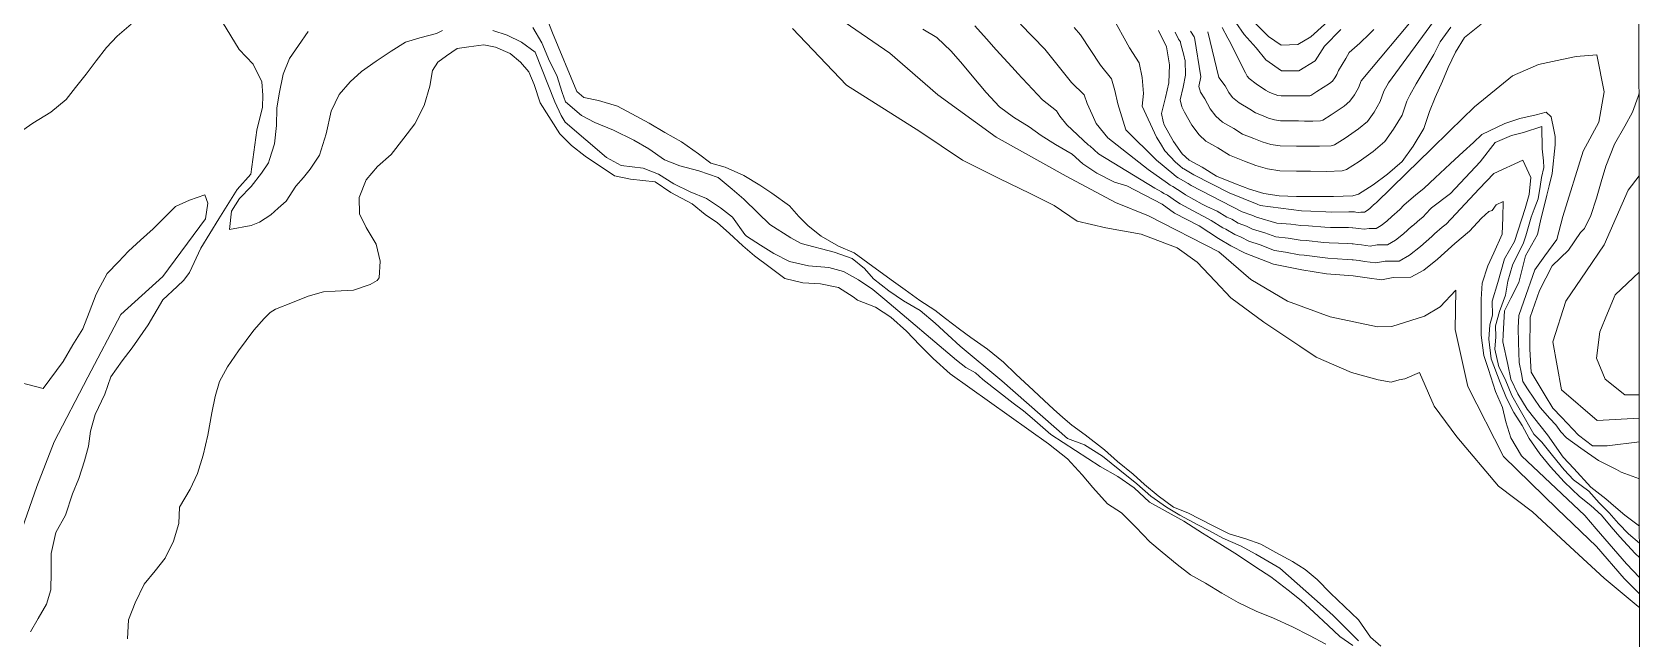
# Model space of a CAD drawing. Header units: metres. Extents: x 47 to 1988, y 46 to 663.
# Drawn here: x 567.4 to 788.3, y 309.9 to 393.2 of the extents above; entities that cross this region are included whole.
import ezdxf

# ---------------------------------------------------------------- set-up
doc = ezdxf.new("R2010")
doc.units = ezdxf.units.M
doc.layers.add('01_Fina', color=7, linetype='Continuous')

msp = doc.modelspace()

# ---------------------------------------------------------------- linework, layer by layer
at = {"layer": '01_Fina', "linetype": 'Continuous', "lineweight": 9}
for p, q in [((733.98, 387.6), (733.98, 387.6)), ((731.19, 385.82), (731.19, 385.82)), ((723.3, 370.81), (723.3, 370.81))]:
    msp.add_line(p, q, dxfattribs=at)
at = {"layer": '01_Fina', "lineweight": 9}
for points in [[(49.18, 45.57), (788.27, 45.57), (787.83, 663.43), (48.74, 663.43), (49.18, 45.57)], [(751.88, 400.64), (742.97, 392.57), (741.18, 391.49), (738.87, 391.41), (737.14, 392.61), (734.34, 395.4)], [(788.07, 331.87), (785.58, 332.82), (784.93, 333.15), (782.47, 334.41), (780.05, 336.12), (778.06, 337.52), (777.3, 338.32), (776.62, 339.28), (775.8, 340.19), (774.47, 341.66), (772.73, 344.26), (772.06, 345.25), (771.87, 346.29), (771.58, 347.87), (771.5, 350.6), (771.44, 352.61), (771.53, 354.33), (772.2, 356.26), (773.7, 360.58), (775.1, 362.52), (776.72, 364.76), (777.58, 367.9), (780.37, 376.89), (782.52, 380.83), (783.26, 385.01), (782.23, 390.08), (779.4, 389.87), (777.43, 389.44), (774.24, 388.75), (770.65, 387.2), (765.44, 382.97), (762.04, 379.65), (759.42, 377.1), (756.09, 373.84), (751.94, 369.78), (751.81, 369.67), (751.54, 369.44), (751.46, 369.36), (751.44, 369.35), (751.06, 369.01), (750.68, 368.71), (750.33, 368.51), (749.85, 368.5), (749.52, 368.44), (749.14, 368.5), (748.95, 368.52), (748.74, 368.55), (748.2, 368.55), (745.87, 368.51), (745.04, 368.54), (742.97, 368.63), (741.68, 368.66), (736.01, 369.42), (735.61, 369.6), (731.77, 371.14), (726.91, 373.63), (725.51, 374.43), (725.38, 374.49), (724.99, 374.84), (724.38, 375.34), (722.94, 376.91), (722.34, 377.9), (721.79, 378.79), (719.82, 383.04), (719.97, 384.79), (719.81, 386.97), (719.38, 388.99), (718.06, 391.05), (715.62, 395.44)], [(757.69, 395.86), (749.88, 386.54), (749.52, 385.54), (748.94, 384.58), (748.34, 383.73), (747.54, 383.03), (745.74, 381.84), (744.6, 381.13), (744.29, 381.04), (743.22, 381), (742.11, 381), (741.28, 381.01), (740.97, 381.01), (738.81, 381.03), (737.97, 381.16), (737.17, 381.4), (736.4, 381.7), (735.36, 382.11), (734.57, 382.61), (733.14, 383.49), (732.19, 384.24), (731.7, 384.91), (731.19, 385.82), (730.34, 386.99), (728.83, 393.26)], [(788.08, 316.11), (785.98, 318.22), (782.21, 322.58), (776.79, 327.77), (769.41, 334.97), (764.53, 344.56), (762.79, 352.38), (762.89, 357.78), (760.73, 355.5), (758.55, 354.23), (754.09, 352.8), (752.12, 352.75), (745.62, 354.11), (739.75, 356.29), (734.74, 359.24), (730.34, 363.03), (720.67, 368.01), (716.14, 369.82), (709.38, 373.44), (699.74, 378.77), (691.75, 384.59), (685.18, 390.34), (678.15, 395.12)], [(788.08, 321.11), (787.49, 321.65), (785.38, 323.95), (784.2, 325.28), (782.87, 326.9), (781.39, 328.24), (779.87, 329.47), (777.76, 331.48), (775.89, 333.54), (774.42, 335.31), (772.94, 337.42), (771.96, 339.19), (770.83, 341), (769.85, 342.97), (768.97, 345.12), (767.73, 348.37), (767.39, 351.07), (767.54, 353.04), (767.93, 354.36), (767.88, 356.3), (768.62, 358.85), (769.55, 362.09), (770.92, 364.49), (772.4, 368.98), (772.96, 370.92), (773.17, 373.26), (772.06, 375.64), (768.1, 373.82), (766.1, 371.69), (762.87, 368.27), (761.54, 366.86), (761.02, 366.42), (759.95, 365.5), (759.61, 365.2), (759.56, 365.16), (758.04, 363.78), (756.51, 362.59), (755.1, 361.79), (753.18, 361.76), (751.88, 361.52), (750.32, 361.74), (749.59, 361.84), (748.77, 361.95), (748.63, 361.96), (747.95, 362), (745.31, 362.16), (744.58, 362.25), (742.03, 362.59), (741.38, 362.66), (739.47, 363.02), (737.98, 363.23), (736.01, 364), (734.46, 364.51), (733.38, 365.05), (732.51, 365.42), (731.29, 366.14), (730.87, 366.33), (729.28, 367.34), (728.17, 367.95), (727.39, 368.34), (725.01, 369.62), (724.5, 369.98), (723.3, 370.81), (722.79, 371.07), (722.44, 371.29), (721.56, 371.79), (713.82, 376.5), (712.64, 377.58), (712.43, 377.7), (709.46, 380.47), (708.5, 381.65), (708.05, 382.39), (706.12, 383.91), (702.7, 387.57), (702.42, 387.9), (699.76, 390.76), (698.42, 392.3), (696.81, 394.05)], [(788.08, 323.07), (786.6, 324.36), (785.22, 325.75), (783.92, 327.22), (782.54, 328.58), (781.15, 330.21), (779.02, 331.76), (777.73, 333.14), (776.13, 335.08), (774.68, 336.92), (773.57, 338.03), (771.69, 341.33), (770.58, 343.33), (769.63, 345.58), (768.77, 347.27), (768.21, 349.7), (768.36, 351.37), (768.33, 352.88), (768.86, 354.85), (769.69, 357.09), (770, 359), (770.64, 361.2), (771.04, 361.99), (772.14, 364.14), (772.49, 365.26), (773.22, 367.8), (773.62, 368.92), (774.18, 370.34), (774.45, 372.01), (774.62, 373.23), (774.96, 374.61), (774.9, 375.55), (774.73, 377.21), (774.7, 380.25), (772.15, 379.42), (770.53, 379.02), (768.27, 378.04), (766.21, 375.39), (762.13, 371.07), (759.52, 369.1), (759.33, 368.89), (758.34, 367.83), (757.95, 367.5), (757.15, 366.82), (756.89, 366.59), (756.85, 366.56), (755.71, 365.52), (754.57, 364.63), (753.51, 364.03), (752.07, 364.01), (751.1, 363.83), (749.93, 363.99), (749.38, 364.07), (748.76, 364.15), (748.66, 364.16), (748.03, 364.19), (745.5, 364.28), (744.73, 364.34), (742.34, 364.6), (741.48, 364.66), (739.85, 364.93), (738.14, 365.1), (736.66, 365.68), (734.97, 366.15), (734.13, 366.57), (733.01, 366.98), (732.1, 367.52), (731.44, 367.8), (730.11, 368.61), (728.7, 369.29), (728.05, 369.61), (725.76, 370.89), (725.3, 371.2), (724.03, 372.02), (723.65, 372.21), (723.29, 372.47), (720.64, 374.35), (715.1, 378.7), (713.48, 380.65), (712.96, 381.91), (712.27, 383.42), (711.83, 384.59), (710.1, 386.29), (707.01, 390.19), (706.45, 390.87), (703.08, 394.3)], [(710.48, 393.83), (711.32, 392.82), (714.08, 388.67), (715.61, 386.79), (716.04, 385.2), (716.46, 383.35), (717.56, 379.81), (721.79, 375.63), (724.14, 373.66), (724.52, 373.35), (724.77, 373.22), (726.11, 372.42), (726.52, 372.15), (733.52, 368.54), (734.87, 368.08), (735.49, 367.79), (738.3, 366.98), (740.24, 366.84), (741.58, 366.66), (742.66, 366.62), (744.88, 366.44), (745.68, 366.4), (748.12, 366.37), (748.69, 366.36), (748.75, 366.35), (749.16, 366.3), (749.53, 366.24), (750.31, 366.14), (750.96, 366.26), (751.92, 366.27), (752.62, 366.67), (753.39, 367.27), (754.15, 367.95), (754.17, 367.98), (754.34, 368.13), (754.88, 368.58), (755.14, 368.81), (755.8, 369.51), (757.35, 370.82), (758.52, 371.81), (760.02, 373.2), (762.1, 375.13), (762.75, 375.73), (763.9, 376.79), (765.29, 378.08), (766.44, 379.15), (769.62, 380.68), (771.65, 381.36), (773.9, 381.86), (775.3, 382.21), (775.97, 381.56), (776.34, 379.78), (776.52, 378.88), (776.53, 377.75), (776.09, 373.78), (775.68, 372.09), (775.37, 370.81), (774.52, 367.3), (774.07, 365.42), (772.42, 362.51), (771.53, 358.85), (770.43, 356.7), (769.95, 355.76), (769.55, 354.95), (769.39, 351.72), (769.34, 350.69), (770.01, 347.58), (770.43, 345.59), (771.37, 343.54), (772.69, 341.44), (775.44, 337.93), (777.63, 334.87), (779.08, 333.3), (781.43, 330.76), (783.49, 329.16), (784.85, 327.96), (786.07, 326.88), (788.07, 325.41)], [(766.35, 394.29), (764.05, 392.46), (762.81, 390.46), (761.83, 388.34), (761.06, 386.46), (760.02, 384.22), (759.25, 382.29), (758.47, 379.96), (757.02, 377.57), (755.51, 375.44), (753.51, 373.7), (751.54, 372.26), (749.5, 370.98), (748.74, 370.75), (746.06, 370.63), (743.29, 370.65), (741, 370.66), (738.63, 370.73), (736.53, 371.06), (734.54, 371.65), (732.6, 372.4), (730.01, 373.42), (728.04, 374.68), (726.24, 375.64), (725.32, 376.52), (724.09, 378.19), (722.81, 380.46), (722.7, 380.92), (722.47, 382.05), (722.99, 384.24), (723.47, 386.23), (723.58, 388.74), (723.16, 391.19), (722.04, 393.44)], [(724.32, 393.22), (724.8, 392.26), (725.05, 391.88), (725.08, 391.76), (725.55, 389.84), (725.63, 389.57), (725.72, 389.33), (725.76, 387.31), (725.43, 385.65), (725.02, 383.9), (725.25, 382.94), (725.6, 382.24), (726.62, 380.43), (727.61, 379.09), (728.54, 378.25), (730.21, 377.32), (731.8, 376.31), (733.86, 375.5), (735.41, 374.9), (737.01, 374.43), (738.69, 374.16), (740.99, 374.11), (741.23, 374.11), (742.9, 374.1), (745.11, 374.09), (747.26, 374.18), (747.87, 374.36), (749.61, 375.45), (751.52, 376.81), (753.12, 378.2), (754.33, 379.91), (755.49, 381.82), (756.13, 383.71), (756.55, 384.55), (757.45, 386.12), (759.86, 390.12), (760.74, 391.88), (762.17, 393.9)], [(760.29, 395.34), (753.62, 386.23), (753, 385.12), (752.5, 383.68), (751.64, 382.24), (750.73, 380.96), (749.53, 379.92), (747.68, 378.65), (746.23, 377.75), (745.77, 377.61), (744.17, 377.54), (742.5, 377.55), (741.26, 377.56), (740.98, 377.56), (738.75, 377.6), (737.49, 377.8), (736.29, 378.15), (735.13, 378.6), (733.58, 379.21), (732.39, 379.97), (730.84, 380.87), (729.9, 381.67), (729.16, 382.67), (728.39, 384.03), (727.8, 384.97), (727.57, 385.75), (727.88, 387.06), (726.98, 392.46), (726.94, 392.57), (726.44, 393.33)], [(751.6, 393.59), (751.03, 392.97), (749.68, 391.7), (748.21, 390.42), (747.77, 389.59), (746.76, 387.96), (746.54, 387.4), (746.25, 386.92), (745.94, 386.49), (745.55, 386.14), (743.81, 385.04), (742.96, 384.52), (742.81, 384.48), (742.27, 384.45), (741.72, 384.46), (738.87, 384.46), (738.45, 384.53), (738.05, 384.65), (737.66, 384.8), (737.14, 385), (736.75, 385.26), (735.44, 386.1), (734.48, 386.82), (734.23, 387.15), (733.98, 387.6), (731.77, 392.06), (731.57, 392.39), (730.77, 393.85)], [(747.09, 393.57), (744.84, 391.28), (743.55, 389.25), (741.33, 387.91), (738.93, 387.9), (736.77, 389.39), (735.44, 391.04), (733.81, 392.9), (732.67, 394.54)], [(788.06, 340.2), (782.28, 339.89), (777.38, 344.09), (776.18, 350.71), (777.98, 356.26), (780.83, 360.46), (783.23, 363.99), (786.53, 371.51), (788.04, 373.49)], [(788.06, 343.41), (786.1, 343.41), (783.38, 345.58), (782.18, 348.46), (782.66, 352.05), (783.7, 354.61), (784.74, 357.16), (788.05, 360.25)]]:
    msp.add_lwpolyline(points, dxfattribs=at)
at = {"layer": '01_Fina', "linetype": 'Continuous', "lineweight": 9}
for points in [[(592.4, 396.45), (595.81, 390.81), (597.75, 388.82), (598.93, 386.38), (599.06, 384.56), (599.04, 382.9), (598.24, 379.73), (597.4, 373.69), (595.56, 371.59), (593.02, 367.58), (590.55, 363.53), (589, 360.22), (588.23, 359.17), (587.31, 358.27), (585.32, 356.48), (583.31, 353.02), (581.15, 349.87), (579.77, 348.07), (578.18, 345.89), (577.36, 343.51), (576.04, 340.7), (575.41, 338.44), (575.12, 336.39), (574.6, 334.36), (573.81, 331.95), (572.92, 329.81), (571.96, 326.92), (570.66, 324.52), (570, 321.63), (569.99, 319.09), (569.96, 316.66), (569.38, 314.67), (568.22, 312.71), (567.19, 310.89)], [(580.97, 394.3), (579.06, 392.66), (577.59, 391.12), (576.17, 389.27), (574.82, 387.46), (573.35, 385.61), (572.05, 383.97), (569.95, 382.24), (567.51, 380.73), (565.67, 379.43)], [(605.28, 393.3), (603.98, 391.39), (602.72, 389.61), (601.88, 387.46), (601.32, 384.74), (600.99, 382.75), (600.96, 380.39), (600.67, 377.87), (599.97, 375.72), (599.85, 375.28), (598.87, 373.84), (597.48, 372.02), (595.86, 370.38), (594.77, 368.61), (594.5, 366.12), (597.47, 366.68), (598.6, 367.14), (600.16, 368.13), (601.18, 369.06), (602.26, 370), (603.59, 372.06), (604.67, 373.23), (605.57, 374.41), (606.86, 376.3), (607.75, 379.26), (608.43, 382.36), (609.55, 384.64), (611.04, 386.37), (612.62, 387.82), (614.63, 389.2), (616.67, 390.61), (618.64, 391.85), (620.63, 392.42), (622.92, 393.04), (623.74, 393.41)], [(630.67, 393.41), (632.61, 392.78), (634.6, 391.84), (636.47, 390.47), (639.15, 383.62), (640.05, 381.76), (640.6, 380.84), (646.27, 376.01), (648.28, 374.89), (651.31, 374.54), (653.39, 373.7), (655.51, 372.39), (657.75, 371.3), (659.97, 370.37), (661.91, 369.11), (663.55, 367.79), (665.23, 365.45), (665.46, 365.19), (667.4, 363.96), (669.22, 362.84), (671.39, 361.7), (673.98, 361.14), (676.78, 360.9), (678.81, 360.34), (680.84, 359.2), (682.83, 357.89), (684.49, 356.5), (694.31, 348.2), (695.61, 347.16), (696.9, 346.42), (697.91, 345.53), (702.09, 342.28), (703.53, 341.24), (704.68, 340.21), (707.27, 337.99), (714.04, 333.58), (716.46, 332.2), (718.7, 330.67), (720.82, 328.67), (725.53, 326.09), (728.09, 324.44), (730.47, 322.95), (732.9, 321.46), (735.43, 319.77), (737.46, 318.42), (739.86, 316.61), (741.66, 315.21), (743.36, 313.57), (745.35, 311.76), (746.93, 310.26), (748.75, 308.99)], [(636.16, 393.83), (637.4, 391.72), (638.45, 389.2), (639.42, 387.25), (640.18, 384.93), (640.61, 383.66), (642.82, 381.76), (644.67, 380.82), (647.21, 379.73), (650.03, 378.36), (652.06, 377.17), (654.23, 375.68), (656.31, 374.84), (658.92, 374.19), (661.6, 373.23), (663.52, 371.65), (665.11, 370.27), (667.04, 368.4), (668.68, 366.78), (671.56, 364.97), (672.97, 364.18), (677.52, 362.99), (680, 362.14), (681.7, 360.74), (682.9, 359.36), (685.02, 357.68), (687.03, 356.31), (689.34, 355), (691.39, 353.24), (693.14, 351.64), (694.8, 350.11), (700.52, 345.35), (709.54, 337.41), (711.88, 336.57), (714.37, 334.99), (716.74, 333.08), (719.07, 331.18), (721.01, 329.53), (723.16, 328), (725, 326.91), (727.47, 325.58), (728.94, 324.79), (730.89, 323.75), (733.31, 322.71), (735.43, 321.56), (738.72, 319.62), (744.67, 314.38), (746.02, 313.12), (747.54, 311.62), (749.53, 309.63)], [(752.58, 308.91), (751.14, 310.15), (749.51, 312.54), (745.67, 316.2), (743.85, 318.07), (742.19, 319.44), (740.46, 320.54), (738.15, 321.79), (736.1, 322.92), (734.03, 323.65), (731.77, 324.34), (729.55, 325.43), (726.09, 327.22), (724.13, 327.99), (722.01, 329.56), (720.13, 331.13), (718.55, 332.51), (716.44, 334.26), (714.62, 335.88), (711.98, 337.94), (710.16, 339.26), (708.92, 340.29), (707.64, 341.43), (706.35, 342.63), (704.88, 344.02), (702.48, 346.24), (700.78, 347.92), (698.55, 349.67), (696.26, 351.3), (694.73, 352.45), (692.79, 353.9), (691.33, 355.04), (689.27, 356.38), (687.27, 357.83), (685.68, 358.97), (683.33, 360.66), (680.28, 362.9), (678.13, 363.82), (675.71, 365.21), (673.95, 366.6), (672.66, 367.92), (671.38, 369.36), (668.97, 371.11), (667.32, 372.2), (665.09, 373.52), (662.53, 374.66), (660.59, 375.22), (658.9, 376.52), (656.57, 378.17), (654.26, 379.43), (652.1, 380.73), (649.74, 382.01), (647.76, 383.04), (645.17, 383.83), (643.16, 384.25), (642.19, 385.04), (638.86, 393.1), (638.04, 395.23)], [(671.8, 393.71), (679.22, 385.95), (689.27, 379.58), (695.13, 375.64), (700.19, 373.13), (704.44, 371.05), (707.73, 369.39), (710.86, 367.27), (714.8, 366.36), (719.66, 365.48), (724.59, 363.62), (727.35, 361.64), (729.85, 359.01), (731.98, 356.74), (736.52, 353.38), (738.55, 352.01), (741.47, 350.12), (743.69, 348.58), (748.57, 346.47), (752.21, 345.48), (754.01, 345.16), (755.1, 345.46), (755.88, 345.61), (757.88, 346.48), (759.92, 341.87), (763.03, 337.65), (768.71, 330.87), (773.42, 327.37), (778.58, 322.56), (783.22, 318.24), (787.9, 314.37), (788.08, 314.21)], [(689.68, 393.61), (691.62, 392.47), (693.56, 390.58), (695.14, 388.8), (696.45, 387.22), (698.4, 384.94), (700.21, 382.94), (702.14, 381.52), (704.27, 380.19), (705.95, 379.03), (707.9, 377.77), (710.18, 376.46), (711.66, 375.11), (713.59, 373.86), (716.01, 372.61), (717.71, 372.1), (722.56, 369.6), (724.25, 368.36), (727.64, 366.61), (730.3, 364.87), (732, 363.87), (733.94, 362.87), (737.82, 361.36), (741.71, 360.57), (745.12, 360.04), (748.77, 359.75), (750.72, 359.48), (752.67, 359.22), (754.29, 359.52), (756.7, 359.55), (758.46, 360.55), (760.36, 362.04), (762.26, 363.76), (762.75, 364.19), (764.75, 365.89), (766.4, 367.65), (767.4, 368.57), (767.88, 368.71), (768.41, 369.51), (769.39, 369.98), (769.31, 367.75), (769.22, 365.49), (768.1, 362.93), (767.25, 361.12), (766.5, 358.74), (766.37, 356.53), (766.35, 353.94), (766.36, 351.61), (766.71, 348.84), (767.34, 346.9), (768.33, 343.89), (769.27, 341.68), (769.74, 339.72), (770.44, 337.52), (771.87, 335.06), (780.57, 326.86), (782.15, 325.01), (786.32, 320.23), (788.08, 318.35)], [(580.49, 309.92), (580.61, 312.53), (581.52, 314.89), (582.76, 317.45), (584.29, 319.25), (585.64, 321.02), (586.82, 323.33), (587.52, 325.76), (587.62, 327.98), (589.07, 330.45), (590.09, 332.64), (590.89, 335.12), (591.52, 337.89), (592.06, 340.94), (592.53, 343.2), (593.14, 345.26), (594.23, 347.25), (595.74, 349.44), (597.83, 352.28), (599.27, 353.91), (600.09, 354.74), (600.8, 355.16), (603.16, 356.1), (605.29, 356.98), (607.42, 357.56), (609.02, 357.63), (611.52, 357.81), (613.81, 358.56), (614.76, 359.11), (615.02, 359.46), (615.19, 361.75), (614.62, 364.11), (613.26, 366.4), (612.32, 368.26), (612.28, 370.52), (613.26, 372.95), (614.82, 374.77), (616.67, 376.43), (618.41, 378.64), (619.95, 380.61), (621.23, 383.15), (622.02, 385.8), (622.38, 387.92), (623.12, 389.08), (624.3, 389.94), (625.76, 390.94), (627.37, 391.21), (629.4, 391.47), (631, 391.16), (633.02, 390.26), (634.46, 389.08), (635.61, 387.76), (636.32, 386), (637.16, 383.52), (639.86, 379.26), (641.44, 377.64), (643.32, 376.16), (647.35, 373.49), (649.53, 373.03), (652.92, 372.68), (655.07, 371.19), (658, 369.63), (659.82, 368.17), (661.49, 367.05), (663.12, 365.62), (664.99, 363.85), (666.57, 362.52), (668.73, 360.89), (670.75, 359.41), (673.21, 358.78), (675.64, 358.64), (678.09, 358.14), (680.12, 356.89), (680.72, 356.42), (683.17, 355.44), (685.29, 354.07), (687.43, 352.17), (689.28, 350.24), (691.1, 348.41), (693.43, 346.3), (706.96, 336.69), (709.55, 334.62), (711.58, 332.45), (713.01, 330.69), (715.06, 328.44), (716.98, 327.23), (718.92, 325.26), (720.85, 323.26), (722.56, 321.8), (724.61, 320.15), (726.43, 318.71), (728.49, 317.59), (730.73, 316.18), (732.99, 314.9), (735.46, 313.73), (737.84, 312.77), (740.45, 311.59), (742.76, 310.38), (745.04, 309.19)], [(788.03, 384.81), (787.91, 384.36), (787.13, 382.22), (786.08, 380.31), (784.66, 377.83), (783.48, 374.81), (782.84, 372.67), (782.18, 370.41), (781.43, 368.04), (780.54, 366.24), (780, 365.72), (778.33, 363.28), (776.11, 361.11), (774.36, 357.72), (773.09, 354.08), (773.03, 349.68), (773.24, 346.51), (775.15, 343.31), (776.19, 341.58), (777.39, 340.34), (779.71, 337.88), (781.64, 336.4), (783.67, 336.4), (788.07, 336.96)], [(563.27, 345.75), (568.92, 344.28), (571.64, 347.99), (572.99, 350.27), (574.37, 352.5), (575.23, 354.72), (576.19, 357.24), (576.72, 358.3), (577.68, 360.08), (579.25, 361.68), (580.64, 363.13), (582.25, 364.67), (584, 366.19), (585.66, 367.87), (587.1, 369.28), (589.02, 370.13), (591.12, 370.88), (591.54, 369.72), (591.21, 367.6), (585.36, 359.66), (579.55, 354.43), (575.05, 345.86), (570.4, 336.99), (568.05, 330.82), (566.01, 325.09)]]:
    msp.add_lwpolyline(points, dxfattribs=at)

doc.saveas('drawing.dxf')
